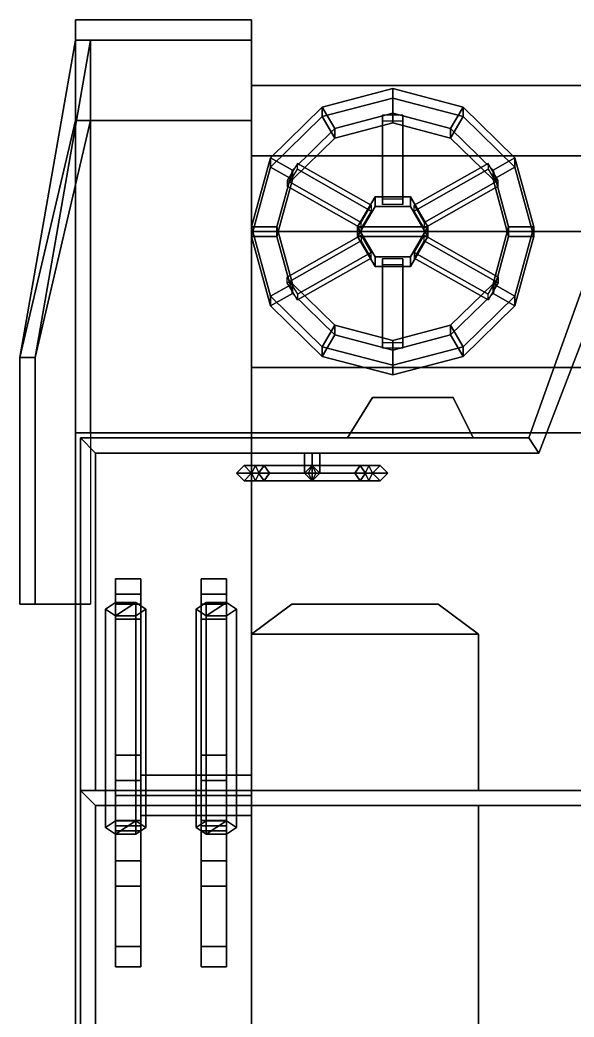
# Model space of a CAD drawing. Extents: x -1.1 to 1.1, y -2.12 to 1.84.
# Drawn here: x -1.1 to 0, y -0.14 to 1.84 of the extents above; entities that cross this region are included whole.
import ezdxf

# ---------------------------------------------------------------- set-up
doc = ezdxf.new("R2010")
doc.units = 0
doc.layers.get('0').update_dxf_attribs({"linetype": 'CONTINUOUS'})
doc.layers.add('SUSPENSION', color=5, linetype='CONTINUOUS')
doc.layers.add('WHEELS', color=2, linetype='CONTINUOUS')

msp = doc.modelspace()

# ---------------------------------------------------------------- linework, layer by layer
for points in [[(-0.99, 1.84, 0.68), (-0.99, 1.64, 0.87), (-0.64, 1.64, 0.87), (-0.64, 1.84, 0.68)], [(-0.99, 1.64, 0.84), (-0.99, 1.64, 0.87), (-0.99, 1.84, 0.68), (-0.99, 1.8, 0.66)], [(-0.99, 1.8, 0.66), (-0.99, 1.84, 0.68), (-0.64, 1.84, 0.68), (-0.64, 1.8, 0.66)], [(-0.64, 1.84, 0.68), (-0.64, 1.64, 0.87), (-0.64, 1.64, 0.84), (-0.64, 1.8, 0.66)], [(-1.1, 1.17, 0.45), (-1.1, 1.17, 0.45), (-0.99, 1.64, 0.84), (-0.99, 1.8, 0.66)], [(-0.96, 1.8, 0.66), (-1.07, 1.17, 0.45), (-1.1, 1.17, 0.45), (-0.99, 1.8, 0.66)], [(-0.96, 1.64, 0.84), (-1.07, 1.17, 0.45), (-1.07, 1.17, 0.45), (-0.96, 1.8, 0.66)], [(-0.64, 1.8, 0.66), (-0.64, 1.64, 0.84), (-0.96, 1.64, 0.84), (-0.96, 1.8, 0.66)], [(-0.64, 1.8, 0.66), (-0.64, 1.64, 0.84), (-0.64, 1.15, 0.75), (-0.64, 1.71, 0.66)], [(-0.64, 1.71, 0.66), (-0.64, 1.15, 0.75), (0.64, 1.15, 0.75), (0.64, 1.71, 0.66)], [(-0.64, 1.57, 0.37), (-0.64, -1.69, 0.84), (-0.64, 1.15, 0.75), (-0.64, 1.71, 0.66)], [(0.64, 1.71, 0.66), (0.64, 1.57, 0.37), (-0.64, 1.57, 0.37), (-0.64, 1.71, 0.66)], [(-1.1, 1.17, 0.45), (-1.1, 0.68, 0.45), (-0.99, 0.68, 0.84), (-0.99, 1.64, 0.84)], [(-0.96, 0.68, 0.84), (-1.07, 0.68, 0.45), (-1.07, 1.17, 0.45), (-0.96, 1.64, 0.84)], [(-0.99, -1.69, 0.84), (-0.99, -1.66, 0.87), (-0.99, 1.64, 0.87), (-0.99, 1.64, 0.84)], [(-0.99, 1.64, 0.87), (-0.99, 1.02, 0.87), (-0.64, 1.02, 0.87), (-0.64, 1.64, 0.87)], [(-0.64, 1.64, 0.84), (-0.64, 1.02, 0.84), (-0.96, 1.02, 0.84), (-0.96, 1.64, 0.84)], [(-0.64, 1.64, 0.87), (-0.64, 1.02, 0.87), (-0.64, 1.02, 0.84), (-0.64, 1.64, 0.84)], [(-0.64, 1.64, 0.84), (-0.64, 1.64, 0.84), (-0.64, 1.02, 0.84), (-0.64, 1.15, 0.75)], [(-0.64, 1.42, 0.29), (-0.64, -1.69, 0.29), (-0.64, -1.69, 0.84), (-0.64, 1.57, 0.37)], [(0.64, 1.57, 0.37), (0.64, 1.42, 0.29), (-0.64, 1.42, 0.29), (-0.64, 1.57, 0.37)], [(0.64, 1.42, 0.29), (0.64, -1.69, 0.29), (-0.64, -1.69, 0.29), (-0.64, 1.42, 0.29)], [(0.05, 1.4, 1.48), (0.05, 1.4, 0.71), (-0.09, 1.01, 0.76), (-0.09, 1.01, 1.33)], [(-0.09, 1.01, 1.33), (-0.07, 0.98, 1.33), (0.08, 1.37, 1.48), (0.05, 1.4, 1.48)], [(-0.07, 0.98, 1.33), (-0.07, 0.98, 0.76), (0.08, 1.37, 0.71), (0.08, 1.37, 1.48)], [(-1.07, 1.17, 0.45), (-1.07, 1.17, 0.45), (-1.1, 1.17, 0.45)], [(-1.07, 1.17, 0.45), (-1.07, 0.68, 0.45), (-1.1, 0.68, 0.45), (-1.1, 1.17, 0.45)], [(0.64, 1.02, 0.84), (0.64, 1.15, 0.75), (-0.64, 1.15, 0.75), (-0.64, 1.02, 0.84)], [(-0.64, 1.15, 0.75), (-0.64, -1.69, 0.84), (-0.64, 1.02, 0.84)], [(-0.45, 1.01, 1.12), (-0.2, 1.01, 1.12), (-0.24, 1.09, 1.12), (-0.4, 1.09, 1.12)], [(-0.4, 1.09, 0.79), (-0.45, 1.01, 0.84), (-0.45, 1.01, 1.12), (-0.4, 1.09, 1.12)], [(-0.4, 1.09, 1.12), (-0.24, 1.09, 1.12), (-0.24, 1.09, 0.79), (-0.4, 1.09, 0.79)], [(-0.24, 1.09, 1.12), (-0.2, 1.01, 1.12), (-0.2, 1.01, 0.84), (-0.24, 1.09, 0.79)], [(-0.99, 1.02, 0.87), (-0.99, -1.66, 0.87), (0.99, -1.66, 0.87), (0.99, 1.02, 0.87)], [(0.99, 1.02, 0.84), (0.99, -1.66, 0.84), (-0.99, -1.66, 0.84), (-0.99, 1.02, 0.84)], [(-0.98, 1.01, 1.33), (-0.98, 1.01, 0.87), (-0.98, 0.31, 0.87), (-0.98, 0.31, 1.33)], [(-0.98, 0.31, 1.33), (-0.95, 0.31, 1.33), (-0.95, 0.98, 1.33), (-0.98, 1.01, 1.33)], [(-0.09, 1.01, 1.33), (-0.09, 1.01, 0.87), (-0.98, 1.01, 0.87), (-0.98, 1.01, 1.33)], [(-0.07, 0.98, 1.33), (-0.09, 1.01, 1.33), (-0.98, 1.01, 1.33), (-0.95, 0.98, 1.33)], [(-0.64, 1.02, 0.84), (-0.64, 1.02, 0.87), (0.64, 1.02, 0.87), (0.64, 1.02, 0.84)], [(-0.95, 0.31, 1.33), (-0.95, 0.31, 0.87), (-0.95, 0.98, 0.87), (-0.95, 0.98, 1.33)], [(-0.95, 0.98, 1.33), (-0.95, 0.98, 0.87), (-0.07, 0.98, 0.87), (-0.07, 0.98, 1.33)], [(-0.52, 0.98, 1.195), (-0.535, 0.98, 1.18), (-0.535, 0.94, 1.18), (-0.52, 0.94, 1.195)], [(-0.535, 0.98, 1.18), (-0.52, 0.98, 1.165), (-0.52, 0.94, 1.165), (-0.535, 0.94, 1.18)], [(-0.505, 0.98, 1.18), (-0.52, 0.98, 1.195), (-0.52, 0.94, 1.195), (-0.505, 0.94, 1.18)], [(-0.52, 0.98, 1.165), (-0.505, 0.98, 1.18), (-0.505, 0.94, 1.18), (-0.52, 0.94, 1.165)], [(-0.6155, 0.955, 1.0845), (-0.6261, 0.94, 1.0739), (-0.67, 0.94, 1.18), (-0.655, 0.955, 1.18)], [(-0.655, 0.955, 1.18), (-0.67, 0.94, 1.18), (-0.6261, 0.94, 1.2861), (-0.6155, 0.955, 1.2755)], [(-0.6049, 0.94, 1.0951), (-0.6155, 0.955, 1.0845), (-0.655, 0.955, 1.18), (-0.64, 0.94, 1.18)], [(-0.64, 0.94, 1.18), (-0.655, 0.955, 1.18), (-0.6155, 0.955, 1.2755), (-0.6049, 0.94, 1.2649)], [(-0.5275, 0.94, 1.193), (-0.52, 0.955, 1.18), (-0.6326, 0.955, 1.115), (-0.6401, 0.94, 1.128)], [(-0.52, 0.955, 1.18), (-0.5125, 0.94, 1.167), (-0.6251, 0.94, 1.102), (-0.6326, 0.955, 1.115)], [(-0.52, 0.955, 1.045), (-0.52, 0.94, 1.03), (-0.6261, 0.94, 1.0739), (-0.6155, 0.955, 1.0845)], [(-0.6155, 0.955, 1.2755), (-0.6261, 0.94, 1.2861), (-0.52, 0.94, 1.33), (-0.52, 0.955, 1.315)], [(-0.52, 0.94, 1.06), (-0.52, 0.955, 1.045), (-0.6155, 0.955, 1.0845), (-0.6049, 0.94, 1.0951)], [(-0.6049, 0.94, 1.2649), (-0.6155, 0.955, 1.2755), (-0.52, 0.955, 1.315), (-0.52, 0.94, 1.3)], [(-0.52, 0.955, 1.18), (-0.535, 0.94, 1.18), (-0.535, 0.94, 1.31), (-0.52, 0.955, 1.31)], [(-0.5275, 0.94, 1.167), (-0.52, 0.955, 1.18), (-0.4074, 0.955, 1.115), (-0.4149, 0.94, 1.102)], [(-0.505, 0.94, 1.18), (-0.52, 0.955, 1.18), (-0.52, 0.955, 1.31), (-0.505, 0.94, 1.31)], [(-0.4351, 0.94, 1.0951), (-0.4245, 0.955, 1.0845), (-0.52, 0.955, 1.045), (-0.52, 0.94, 1.06)], [(-0.4245, 0.955, 1.0845), (-0.4139, 0.94, 1.0739), (-0.52, 0.94, 1.03), (-0.52, 0.955, 1.045)], [(-0.52, 0.94, 1.3), (-0.52, 0.955, 1.315), (-0.4245, 0.955, 1.2755), (-0.4351, 0.94, 1.2649)], [(-0.52, 0.955, 1.315), (-0.52, 0.94, 1.33), (-0.4139, 0.94, 1.2861), (-0.4245, 0.955, 1.2755)], [(-0.52, 0.955, 1.18), (-0.5125, 0.94, 1.193), (-0.3999, 0.94, 1.128), (-0.4074, 0.955, 1.115)], [(-0.4, 0.94, 1.18), (-0.385, 0.955, 1.18), (-0.4245, 0.955, 1.0845), (-0.4351, 0.94, 1.0951)], [(-0.4351, 0.94, 1.2649), (-0.4245, 0.955, 1.2755), (-0.385, 0.955, 1.18), (-0.4, 0.94, 1.18)], [(-0.385, 0.955, 1.18), (-0.37, 0.94, 1.18), (-0.4139, 0.94, 1.0739), (-0.4245, 0.955, 1.0845)], [(-0.4245, 0.955, 1.2755), (-0.4139, 0.94, 1.2861), (-0.37, 0.94, 1.18), (-0.385, 0.955, 1.18)], [(-0.6261, 0.94, 1.0739), (-0.6155, 0.925, 1.0845), (-0.655, 0.925, 1.18), (-0.67, 0.94, 1.18)], [(-0.67, 0.94, 1.18), (-0.655, 0.925, 1.18), (-0.6155, 0.925, 1.2755), (-0.6261, 0.94, 1.2861)], [(-0.6155, 0.925, 1.0845), (-0.6049, 0.94, 1.0951), (-0.64, 0.94, 1.18), (-0.655, 0.925, 1.18)], [(-0.655, 0.925, 1.18), (-0.64, 0.94, 1.18), (-0.6049, 0.94, 1.2649), (-0.6155, 0.925, 1.2755)], [(-0.52, 0.925, 1.18), (-0.5275, 0.94, 1.193), (-0.6401, 0.94, 1.128), (-0.6326, 0.925, 1.115)], [(-0.5125, 0.94, 1.167), (-0.52, 0.925, 1.18), (-0.6326, 0.925, 1.115), (-0.6251, 0.94, 1.102)], [(-0.52, 0.94, 1.03), (-0.52, 0.925, 1.045), (-0.6155, 0.925, 1.0845), (-0.6261, 0.94, 1.0739)], [(-0.6261, 0.94, 1.2861), (-0.6155, 0.925, 1.2755), (-0.52, 0.925, 1.315), (-0.52, 0.94, 1.33)], [(-0.52, 0.925, 1.045), (-0.52, 0.94, 1.06), (-0.6049, 0.94, 1.0951), (-0.6155, 0.925, 1.0845)], [(-0.6155, 0.925, 1.2755), (-0.6049, 0.94, 1.2649), (-0.52, 0.94, 1.3), (-0.52, 0.925, 1.315)], [(-0.535, 0.94, 1.18), (-0.52, 0.925, 1.18), (-0.52, 0.925, 1.31), (-0.535, 0.94, 1.31)], [(-0.52, 0.925, 1.18), (-0.5275, 0.94, 1.167), (-0.4149, 0.94, 1.102), (-0.4074, 0.925, 1.115)], [(-0.52, 0.925, 1.18), (-0.505, 0.94, 1.18), (-0.505, 0.94, 1.31), (-0.52, 0.925, 1.31)], [(-0.4139, 0.94, 1.0739), (-0.4245, 0.925, 1.0845), (-0.52, 0.925, 1.045), (-0.52, 0.94, 1.03)], [(-0.4245, 0.925, 1.0845), (-0.4351, 0.94, 1.0951), (-0.52, 0.94, 1.06), (-0.52, 0.925, 1.045)], [(-0.52, 0.94, 1.33), (-0.52, 0.925, 1.315), (-0.4245, 0.925, 1.2755), (-0.4139, 0.94, 1.2861)], [(-0.52, 0.925, 1.315), (-0.52, 0.94, 1.3), (-0.4351, 0.94, 1.2649), (-0.4245, 0.925, 1.2755)], [(-0.5125, 0.94, 1.193), (-0.52, 0.925, 1.18), (-0.4074, 0.925, 1.115), (-0.3999, 0.94, 1.128)], [(-0.385, 0.925, 1.18), (-0.4, 0.94, 1.18), (-0.4351, 0.94, 1.0951), (-0.4245, 0.925, 1.0845)], [(-0.4245, 0.925, 1.2755), (-0.4351, 0.94, 1.2649), (-0.4, 0.94, 1.18), (-0.385, 0.925, 1.18)], [(-0.37, 0.94, 1.18), (-0.385, 0.925, 1.18), (-0.4245, 0.925, 1.0845), (-0.4139, 0.94, 1.0739)], [(-0.4139, 0.94, 1.2861), (-0.4245, 0.925, 1.2755), (-0.385, 0.925, 1.18), (-0.37, 0.94, 1.18)], [(-0.99, 0.68, 0.84), (-1.1, 0.68, 0.45), (-1.07, 0.68, 0.45), (-0.96, 0.68, 0.84)], [(-0.64, 0.62, 0.97), (-0.19, 0.62, 0.97), (-0.27, 0.68, 0.97), (-0.56, 0.68, 0.97)], [(-0.56, 0.68, 0.87), (-0.64, 0.62, 0.87), (-0.64, 0.62, 0.97), (-0.56, 0.68, 0.97)], [(-0.56, 0.68, 0.97), (-0.27, 0.68, 0.97), (-0.27, 0.68, 0.87), (-0.56, 0.68, 0.87)], [(-0.27, 0.68, 0.97), (-0.19, 0.62, 0.97), (-0.19, 0.62, 0.87), (-0.27, 0.68, 0.87)], [(-0.64, 0.31, 0.97), (-0.19, 0.31, 0.97), (-0.19, 0.62, 0.97), (-0.64, 0.62, 0.97)], [(-0.64, 0.62, 0.87), (-0.64, 0.31, 0.87), (-0.64, 0.31, 0.97), (-0.64, 0.62, 0.97)], [(-0.19, 0.62, 0.97), (-0.19, 0.31, 0.97), (-0.19, 0.31, 0.87), (-0.19, 0.62, 0.87)], [(-0.98, 0.31, 1.49), (-0.95, 0.28, 1.49), (0.95, 0.28, 1.49), (0.98, 0.31, 1.49)], [(0.98, 0.31, 1.49), (0.98, 0.31, 0.87), (-0.98, 0.31, 0.87), (-0.98, 0.31, 1.49)], [(-0.98, 0.31, 1.49), (-0.98, 0.31, 0.87), (-0.98, -1.21, 0.87), (-0.98, -1.21, 1.49)], [(-0.98, -1.21, 1.49), (-0.95, -1.18, 1.49), (-0.95, 0.28, 1.49), (-0.98, 0.31, 1.49)], [(-0.95, 0.28, 1.49), (-0.95, 0.28, 0.87), (0.95, 0.28, 0.87), (0.95, 0.28, 1.49)], [(-0.95, -1.18, 1.49), (-0.95, -1.18, 0.87), (-0.95, 0.28, 0.87), (-0.95, 0.28, 1.49)], [(-0.64, -1.18, 0.97), (-0.19, -1.18, 0.97), (-0.19, 0.28, 0.97), (-0.64, 0.28, 0.97)], [(-0.19, 0.28, 0.97), (-0.19, -1.18, 0.97), (-0.19, -1.18, 0.87), (-0.19, 0.28, 0.87)]]:
    msp.add_3dface(points)
at = {"layer": 'SUSPENSION'}
for points in [[(-0.86, 0.68, 0.42), (-0.86, 0.73, 0.36), (-0.91, 0.73, 0.36), (-0.91, 0.68, 0.42)], [(-0.86, 0.73, 0.36), (-0.86, 0.7, 0.28), (-0.91, 0.7, 0.28), (-0.91, 0.73, 0.36)], [(-0.91, 0.73, 0.36), (-0.91, 0.7, 0.28), (-0.91, 0.65, 0.35), (-0.91, 0.68, 0.42)], [(-0.86, 0.65, 0.35), (-0.86, 0.7, 0.28), (-0.86, 0.73, 0.36), (-0.86, 0.68, 0.42)], [(-0.69, 0.68, 0.42), (-0.69, 0.73, 0.36), (-0.74, 0.73, 0.36), (-0.74, 0.68, 0.42)], [(-0.69, 0.73, 0.36), (-0.69, 0.7, 0.28), (-0.74, 0.7, 0.28), (-0.74, 0.73, 0.36)], [(-0.74, 0.73, 0.36), (-0.74, 0.7, 0.28), (-0.74, 0.65, 0.35), (-0.74, 0.68, 0.42)], [(-0.69, 0.65, 0.35), (-0.69, 0.7, 0.28), (-0.69, 0.73, 0.36), (-0.69, 0.68, 0.42)], [(-0.91, 0.7, 0.28), (-0.91, 0.33, 0.28), (-0.91, 0.38, 0.35), (-0.91, 0.65, 0.35)], [(-0.86, 0.7, 0.28), (-0.86, 0.33, 0.28), (-0.91, 0.33, 0.28), (-0.91, 0.7, 0.28)], [(-0.86, 0.38, 0.35), (-0.86, 0.33, 0.28), (-0.86, 0.7, 0.28), (-0.86, 0.65, 0.35)], [(-0.74, 0.7, 0.28), (-0.74, 0.33, 0.28), (-0.74, 0.38, 0.35), (-0.74, 0.65, 0.35)], [(-0.69, 0.7, 0.28), (-0.69, 0.33, 0.28), (-0.74, 0.33, 0.28), (-0.74, 0.7, 0.28)], [(-0.69, 0.38, 0.35), (-0.69, 0.33, 0.28), (-0.69, 0.7, 0.28), (-0.69, 0.65, 0.35)], [(-0.91, 0.6834, 0.422), (-0.93, 0.67, 0.39), (-0.93, 0.2364, 0.5714), (-0.91, 0.2498, 0.6033)], [(-0.87, 0.6834, 0.422), (-0.91, 0.6566, 0.358), (-0.93, 0.67, 0.39), (-0.91, 0.6834, 0.422)], [(-0.87, 0.6834, 0.422), (-0.91, 0.6834, 0.422), (-0.91, 0.2498, 0.6033), (-0.87, 0.2498, 0.6033)], [(-0.85, 0.67, 0.39), (-0.87, 0.6566, 0.358), (-0.91, 0.6566, 0.358), (-0.87, 0.6834, 0.422)], [(-0.91, 0.68, 0.42), (-0.91, 0.65, 0.35), (-0.86, 0.65, 0.35), (-0.86, 0.68, 0.42)], [(-0.85, 0.67, 0.39), (-0.87, 0.6834, 0.422), (-0.87, 0.2498, 0.6033), (-0.85, 0.2364, 0.5714)], [(-0.73, 0.6834, 0.422), (-0.75, 0.67, 0.39), (-0.75, 0.2364, 0.5714), (-0.73, 0.2498, 0.6033)], [(-0.69, 0.6834, 0.422), (-0.73, 0.6566, 0.358), (-0.75, 0.67, 0.39), (-0.73, 0.6834, 0.422)], [(-0.74, 0.68, 0.42), (-0.74, 0.65, 0.35), (-0.69, 0.65, 0.35), (-0.69, 0.68, 0.42)], [(-0.69, 0.6834, 0.422), (-0.73, 0.6834, 0.422), (-0.73, 0.2498, 0.6033), (-0.69, 0.2498, 0.6033)], [(-0.67, 0.67, 0.39), (-0.69, 0.6566, 0.358), (-0.73, 0.6566, 0.358), (-0.69, 0.6834, 0.422)], [(-0.67, 0.67, 0.39), (-0.69, 0.6834, 0.422), (-0.69, 0.2498, 0.6033), (-0.67, 0.2364, 0.5714)], [(-0.93, 0.67, 0.39), (-0.91, 0.6566, 0.358), (-0.91, 0.223, 0.5394), (-0.93, 0.2364, 0.5714)], [(-0.91, 0.6566, 0.358), (-0.87, 0.6566, 0.358), (-0.87, 0.223, 0.5394), (-0.91, 0.223, 0.5394)], [(-0.87, 0.6566, 0.358), (-0.85, 0.67, 0.39), (-0.85, 0.2364, 0.5714), (-0.87, 0.223, 0.5394)], [(-0.75, 0.67, 0.39), (-0.73, 0.6566, 0.358), (-0.73, 0.223, 0.5394), (-0.75, 0.2364, 0.5714)], [(-0.73, 0.6566, 0.358), (-0.69, 0.6566, 0.358), (-0.69, 0.223, 0.5394), (-0.73, 0.223, 0.5394)], [(-0.69, 0.6566, 0.358), (-0.67, 0.67, 0.39), (-0.67, 0.2364, 0.5714), (-0.69, 0.223, 0.5394)], [(-0.91, 0.65, 0.35), (-0.91, 0.38, 0.35), (-0.86, 0.38, 0.35), (-0.86, 0.65, 0.35)], [(-0.74, 0.65, 0.35), (-0.74, 0.38, 0.35), (-0.69, 0.38, 0.35), (-0.69, 0.65, 0.35)], [(-0.86, 0.24, 0.51), (-0.86, 0.38, 0.35), (-0.91, 0.38, 0.35), (-0.91, 0.24, 0.51)], [(-0.91, 0.38, 0.35), (-0.91, 0.33, 0.28), (-0.91, 0.17, 0.43), (-0.91, 0.24, 0.51)], [(-0.86, 0.17, 0.43), (-0.86, 0.33, 0.28), (-0.86, 0.38, 0.35), (-0.86, 0.24, 0.51)], [(-0.69, 0.24, 0.51), (-0.69, 0.38, 0.35), (-0.74, 0.38, 0.35), (-0.74, 0.24, 0.51)], [(-0.74, 0.38, 0.35), (-0.74, 0.33, 0.28), (-0.74, 0.17, 0.43), (-0.74, 0.24, 0.51)], [(-0.69, 0.17, 0.43), (-0.69, 0.33, 0.28), (-0.69, 0.38, 0.35), (-0.69, 0.24, 0.51)], [(-0.64, 0.34, 0.37), (-0.64, 0.3, 0.33), (-0.86, 0.3, 0.33), (-0.86, 0.34, 0.37)], [(-0.64, 0.3, 0.41), (-0.64, 0.34, 0.37), (-0.86, 0.34, 0.37), (-0.86, 0.3, 0.41)], [(-0.91, 0.17, 0.43), (-0.91, 0.33, 0.28), (-0.86, 0.33, 0.28), (-0.86, 0.17, 0.43)], [(-0.74, 0.17, 0.43), (-0.74, 0.33, 0.28), (-0.69, 0.33, 0.28), (-0.69, 0.17, 0.43)], [(-0.91, 0.3, 0.61), (-0.91, 0.17, 0.61), (-0.91, 0.25, 0.71), (-0.91, 0.3, 0.64)], [(-0.91, 0.3, 0.64), (-0.91, 0.25, 0.71), (-0.86, 0.25, 0.71), (-0.86, 0.3, 0.64)], [(-0.86, 0.3, 0.61), (-0.86, 0.17, 0.61), (-0.91, 0.17, 0.61), (-0.91, 0.3, 0.61)], [(-0.86, 0.3, 0.64), (-0.86, 0.3, 0.61), (-0.91, 0.3, 0.61), (-0.91, 0.3, 0.64)], [(-0.64, 0.3, 0.33), (-0.64, 0.26, 0.37), (-0.86, 0.26, 0.37), (-0.86, 0.3, 0.33)], [(-0.64, 0.26, 0.37), (-0.64, 0.3, 0.41), (-0.86, 0.3, 0.41), (-0.86, 0.26, 0.37)], [(-0.86, 0.25, 0.71), (-0.86, 0.17, 0.61), (-0.86, 0.3, 0.61), (-0.86, 0.3, 0.64)], [(-0.74, 0.3, 0.61), (-0.74, 0.17, 0.61), (-0.74, 0.25, 0.71), (-0.74, 0.3, 0.64)], [(-0.74, 0.3, 0.64), (-0.74, 0.25, 0.71), (-0.69, 0.25, 0.71), (-0.69, 0.3, 0.64)], [(-0.69, 0.3, 0.61), (-0.69, 0.17, 0.61), (-0.74, 0.17, 0.61), (-0.74, 0.3, 0.61)], [(-0.69, 0.3, 0.64), (-0.69, 0.3, 0.61), (-0.74, 0.3, 0.61), (-0.74, 0.3, 0.64)], [(-0.69, 0.25, 0.71), (-0.69, 0.17, 0.61), (-0.69, 0.3, 0.61), (-0.69, 0.3, 0.64)], [(-0.91, 0.2498, 0.6033), (-0.93, 0.2364, 0.5714), (-0.91, 0.223, 0.5394), (-0.87, 0.2498, 0.6033)], [(-0.91, 0.25, 0.71), (-0.91, 0.17, 0.61), (-0.86, 0.17, 0.61), (-0.86, 0.25, 0.71)], [(-0.87, 0.2498, 0.6033), (-0.91, 0.223, 0.5394), (-0.87, 0.223, 0.5394), (-0.85, 0.2364, 0.5714)], [(-0.91, 0.24, 0.51), (-0.91, 0.17, 0.43), (-0.91, 0.12, 0.49), (-0.91, 0.23, 0.6)], [(-0.86, 0.23, 0.6), (-0.86, 0.24, 0.51), (-0.91, 0.24, 0.51), (-0.91, 0.23, 0.6)], [(-0.86, 0.12, 0.49), (-0.86, 0.17, 0.43), (-0.86, 0.24, 0.51), (-0.86, 0.23, 0.6)], [(-0.73, 0.2498, 0.6033), (-0.75, 0.2364, 0.5714), (-0.73, 0.223, 0.5394), (-0.69, 0.2498, 0.6033)], [(-0.74, 0.25, 0.71), (-0.74, 0.17, 0.61), (-0.69, 0.17, 0.61), (-0.69, 0.25, 0.71)], [(-0.74, 0.24, 0.51), (-0.74, 0.17, 0.43), (-0.74, 0.12, 0.49), (-0.74, 0.23, 0.6)], [(-0.69, 0.23, 0.6), (-0.69, 0.24, 0.51), (-0.74, 0.24, 0.51), (-0.74, 0.23, 0.6)], [(-0.69, 0.2498, 0.6033), (-0.73, 0.223, 0.5394), (-0.69, 0.223, 0.5394), (-0.67, 0.2364, 0.5714)], [(-0.69, 0.12, 0.49), (-0.69, 0.17, 0.43), (-0.69, 0.24, 0.51), (-0.69, 0.23, 0.6)], [(-0.91, 0.23, 0.6), (-0.91, 0.12, 0.49), (-0.86, 0.12, 0.49), (-0.86, 0.23, 0.6)], [(-0.74, 0.23, 0.6), (-0.74, 0.12, 0.49), (-0.69, 0.12, 0.49), (-0.69, 0.23, 0.6)], [(-0.91, 0.17, 0.43), (-0.91, 0, 0.29), (-0.91, -0.04, 0.33), (-0.91, 0.12, 0.49)], [(-0.86, 0.17, 0.43), (-0.86, 0, 0.29), (-0.91, 0, 0.29), (-0.91, 0.17, 0.43)], [(-0.86, -0.04, 0.33), (-0.86, 0, 0.29), (-0.86, 0.17, 0.43), (-0.86, 0.12, 0.49)], [(-0.74, 0.17, 0.43), (-0.74, 0, 0.29), (-0.74, -0.04, 0.33), (-0.74, 0.12, 0.49)], [(-0.69, 0.17, 0.43), (-0.69, 0, 0.29), (-0.74, 0, 0.29), (-0.74, 0.17, 0.43)], [(-0.69, -0.04, 0.33), (-0.69, 0, 0.29), (-0.69, 0.17, 0.43), (-0.69, 0.12, 0.49)], [(-0.91, 0.12, 0.49), (-0.91, -0.04, 0.33), (-0.86, -0.04, 0.33), (-0.86, 0.12, 0.49)], [(-0.74, 0.12, 0.49), (-0.74, -0.04, 0.33), (-0.69, -0.04, 0.33), (-0.69, 0.12, 0.49)], [(-0.91, -0.04, 0.33), (-0.91, 0, 0.29), (-0.86, 0, 0.29), (-0.86, -0.04, 0.33)], [(-0.74, -0.04, 0.33), (-0.74, 0, 0.29), (-0.69, 0, 0.29), (-0.69, -0.04, 0.33)]]:
    msp.add_3dface(points, dxfattribs=at)
at = {"layer": 'WHEELS'}
for points in [[(-0.5, 1.6671, 0.7719), (-0.36, 1.7039, 0.7647), (-0.36, 1.6849, 0.6666), (-0.5, 1.648, 0.6737)], [(-0.475, 1.6246, 0.7802), (-0.36, 1.6549, 0.7743), (-0.36, 1.7039, 0.7647), (-0.5, 1.6671, 0.7719)], [(-0.36, 1.7039, 0.7647), (-0.22, 1.6671, 0.7719), (-0.22, 1.648, 0.6737), (-0.36, 1.6849, 0.6666)], [(-0.36, 1.6549, 0.7743), (-0.245, 1.6246, 0.7802), (-0.22, 1.6671, 0.7719), (-0.36, 1.7039, 0.7647)], [(-0.5, 1.648, 0.6737), (-0.36, 1.6849, 0.6666), (-0.36, 1.6358, 0.6761), (-0.475, 1.6055, 0.682)], [(-0.36, 1.6849, 0.6666), (-0.22, 1.648, 0.6737), (-0.245, 1.6055, 0.682), (-0.36, 1.6358, 0.6761)], [(-0.6025, 1.5665, 0.7914), (-0.5, 1.6671, 0.7719), (-0.5, 1.648, 0.6737), (-0.6025, 1.5474, 0.6933)], [(-0.5592, 1.542, 0.7962), (-0.475, 1.6246, 0.7802), (-0.5, 1.6671, 0.7719), (-0.6025, 1.5665, 0.7914)], [(-0.245, 1.6246, 0.7802), (-0.1608, 1.542, 0.7962), (-0.1175, 1.5665, 0.7914), (-0.22, 1.6671, 0.7719)], [(-0.22, 1.6671, 0.7719), (-0.1175, 1.5665, 0.7914), (-0.1175, 1.5474, 0.6933), (-0.22, 1.648, 0.6737)], [(-0.6025, 1.5474, 0.6933), (-0.5, 1.648, 0.6737), (-0.475, 1.6055, 0.682), (-0.5592, 1.5229, 0.6981)], [(-0.36, 1.6549, 0.7743), (-0.475, 1.6246, 0.7802), (-0.475, 1.6055, 0.682), (-0.36, 1.6358, 0.6761)], [(-0.38, 1.6396, 0.6957), (-0.38, 1.4733, 0.7281), (-0.38, 1.4848, 0.787), (-0.38, 1.651, 0.7546)], [(-0.38, 1.651, 0.7546), (-0.38, 1.4848, 0.787), (-0.34, 1.4848, 0.787), (-0.34, 1.651, 0.7546)], [(-0.245, 1.6246, 0.7802), (-0.36, 1.6549, 0.7743), (-0.36, 1.6358, 0.6761), (-0.245, 1.6055, 0.682)], [(-0.34, 1.651, 0.7546), (-0.34, 1.4848, 0.787), (-0.34, 1.4733, 0.7281), (-0.34, 1.6396, 0.6957)], [(-0.22, 1.648, 0.6737), (-0.1175, 1.5474, 0.6933), (-0.1608, 1.5229, 0.6981), (-0.245, 1.6055, 0.682)], [(-0.475, 1.6246, 0.7802), (-0.5592, 1.542, 0.7962), (-0.5592, 1.5229, 0.6981), (-0.475, 1.6055, 0.682)], [(-0.34, 1.4733, 0.7281), (-0.38, 1.4733, 0.7281), (-0.38, 1.6396, 0.6957), (-0.34, 1.6396, 0.6957)], [(-0.1608, 1.542, 0.7962), (-0.245, 1.6246, 0.7802), (-0.245, 1.6055, 0.682), (-0.1608, 1.5229, 0.6981)], [(-0.64, 1.4291, 0.8182), (-0.6025, 1.5665, 0.7914), (-0.6025, 1.5474, 0.6933), (-0.64, 1.41, 0.72)], [(-0.59, 1.4291, 0.8182), (-0.5592, 1.542, 0.7962), (-0.6025, 1.5665, 0.7914), (-0.64, 1.4291, 0.8182)], [(-0.1608, 1.542, 0.7962), (-0.13, 1.4291, 0.8182), (-0.08, 1.4291, 0.8182), (-0.1175, 1.5665, 0.7914)], [(-0.1175, 1.5665, 0.7914), (-0.08, 1.4291, 0.8182), (-0.08, 1.41, 0.72), (-0.1175, 1.5474, 0.6933)], [(-0.64, 1.41, 0.72), (-0.6025, 1.5474, 0.6933), (-0.5592, 1.5229, 0.6981), (-0.59, 1.41, 0.72)], [(-0.5692, 1.5211, 0.7799), (-0.4225, 1.438, 0.7961), (-0.4025, 1.472, 0.7894), (-0.5492, 1.5552, 0.7733)], [(-0.5492, 1.5552, 0.7733), (-0.4025, 1.472, 0.7894), (-0.4025, 1.4606, 0.7305), (-0.5492, 1.5437, 0.7144)], [(-0.1708, 1.5437, 0.7144), (-0.3175, 1.4606, 0.7305), (-0.3175, 1.472, 0.7894), (-0.1708, 1.5552, 0.7733)], [(-0.1708, 1.5552, 0.7733), (-0.3175, 1.472, 0.7894), (-0.2975, 1.438, 0.7961), (-0.1508, 1.5211, 0.7799)], [(-0.1175, 1.5474, 0.6933), (-0.08, 1.41, 0.72), (-0.13, 1.41, 0.72), (-0.1608, 1.5229, 0.6981)], [(-0.5592, 1.542, 0.7962), (-0.59, 1.4291, 0.8182), (-0.59, 1.41, 0.72), (-0.5592, 1.5229, 0.6981)], [(-0.4025, 1.4606, 0.7305), (-0.4225, 1.4266, 0.7372), (-0.5692, 1.5097, 0.721), (-0.5492, 1.5437, 0.7144)], [(-0.2975, 1.4266, 0.7372), (-0.3175, 1.4606, 0.7305), (-0.1708, 1.5437, 0.7144), (-0.1508, 1.5097, 0.721)], [(-0.13, 1.4291, 0.8182), (-0.1608, 1.542, 0.7962), (-0.1608, 1.5229, 0.6981), (-0.13, 1.41, 0.72)], [(-0.5692, 1.5097, 0.721), (-0.4225, 1.4266, 0.7372), (-0.4225, 1.438, 0.7961), (-0.5692, 1.5211, 0.7799)], [(-0.1508, 1.5211, 0.7799), (-0.2975, 1.438, 0.7961), (-0.2975, 1.4266, 0.7372), (-0.1508, 1.5097, 0.721)], [(-0.43, 1.4291, 0.8182), (-0.395, 1.4886, 0.8066), (-0.395, 1.4695, 0.7084), (-0.43, 1.41, 0.72)], [(-0.325, 1.4886, 0.8066), (-0.395, 1.4886, 0.8066), (-0.43, 1.4291, 0.8182), (-0.29, 1.4291, 0.8182)], [(-0.395, 1.4886, 0.8066), (-0.325, 1.4886, 0.8066), (-0.325, 1.4695, 0.7084), (-0.395, 1.4695, 0.7084)], [(-0.325, 1.4886, 0.8066), (-0.29, 1.4291, 0.8182), (-0.29, 1.41, 0.72), (-0.325, 1.4695, 0.7084)], [(-0.29, 1.41, 0.72), (-0.43, 1.41, 0.72), (-0.395, 1.4695, 0.7084), (-0.325, 1.4695, 0.7084)], [(-0.6025, 1.2917, 0.8449), (-0.64, 1.4291, 0.8182), (-0.64, 1.41, 0.72), (-0.6025, 1.2726, 0.7467)], [(-0.5592, 1.3162, 0.8401), (-0.59, 1.4291, 0.8182), (-0.64, 1.4291, 0.8182), (-0.6025, 1.2917, 0.8449)], [(-0.59, 1.4291, 0.8182), (-0.5592, 1.3162, 0.8401), (-0.5592, 1.2971, 0.7419), (-0.59, 1.41, 0.72)], [(-0.395, 1.3696, 0.8297), (-0.43, 1.4291, 0.8182), (-0.43, 1.41, 0.72), (-0.395, 1.3505, 0.7316)], [(-0.29, 1.4291, 0.8182), (-0.43, 1.4291, 0.8182), (-0.395, 1.3696, 0.8297), (-0.325, 1.3696, 0.8297)], [(-0.29, 1.4291, 0.8182), (-0.325, 1.3696, 0.8297), (-0.325, 1.3505, 0.7316), (-0.29, 1.41, 0.72)], [(-0.13, 1.4291, 0.8182), (-0.1608, 1.3162, 0.8401), (-0.1175, 1.2917, 0.8449), (-0.08, 1.4291, 0.8182)], [(-0.1608, 1.3162, 0.8401), (-0.13, 1.4291, 0.8182), (-0.13, 1.41, 0.72), (-0.1608, 1.2971, 0.7419)], [(-0.08, 1.4291, 0.8182), (-0.1175, 1.2917, 0.8449), (-0.1175, 1.2726, 0.7467), (-0.08, 1.41, 0.72)], [(-0.6025, 1.2726, 0.7467), (-0.64, 1.41, 0.72), (-0.59, 1.41, 0.72), (-0.5592, 1.2971, 0.7419)], [(-0.5492, 1.2954, 0.8238), (-0.4025, 1.3785, 0.8076), (-0.4225, 1.4125, 0.801), (-0.5692, 1.3294, 0.8172)], [(-0.5692, 1.3294, 0.8172), (-0.4225, 1.4125, 0.801), (-0.4225, 1.4011, 0.7421), (-0.5692, 1.3179, 0.7583)], [(-0.325, 1.3505, 0.7316), (-0.395, 1.3505, 0.7316), (-0.43, 1.41, 0.72), (-0.29, 1.41, 0.72)], [(-0.1508, 1.3294, 0.8172), (-0.2975, 1.4125, 0.801), (-0.3175, 1.3785, 0.8076), (-0.1708, 1.2954, 0.8238)], [(-0.1508, 1.3179, 0.7583), (-0.2975, 1.4011, 0.7421), (-0.2975, 1.4125, 0.801), (-0.1508, 1.3294, 0.8172)], [(-0.08, 1.41, 0.72), (-0.1175, 1.2726, 0.7467), (-0.1608, 1.2971, 0.7419), (-0.13, 1.41, 0.72)], [(-0.4225, 1.4011, 0.7421), (-0.4025, 1.3671, 0.7487), (-0.5492, 1.2839, 0.7649), (-0.5692, 1.3179, 0.7583)], [(-0.3175, 1.3671, 0.7487), (-0.2975, 1.4011, 0.7421), (-0.1508, 1.3179, 0.7583), (-0.1708, 1.2839, 0.7649)], [(-0.5492, 1.2839, 0.7649), (-0.4025, 1.3671, 0.7487), (-0.4025, 1.3785, 0.8076), (-0.5492, 1.2954, 0.8238)], [(-0.325, 1.3696, 0.8297), (-0.395, 1.3696, 0.8297), (-0.395, 1.3505, 0.7316), (-0.325, 1.3505, 0.7316)], [(-0.1708, 1.2954, 0.8238), (-0.3175, 1.3785, 0.8076), (-0.3175, 1.3671, 0.7487), (-0.1708, 1.2839, 0.7649)], [(-0.34, 1.1995, 0.8424), (-0.34, 1.3658, 0.8101), (-0.38, 1.3658, 0.8101), (-0.38, 1.1995, 0.8424)], [(-0.38, 1.1995, 0.8424), (-0.38, 1.3658, 0.8101), (-0.38, 1.3543, 0.7512), (-0.38, 1.188, 0.7835)], [(-0.38, 1.3543, 0.7512), (-0.34, 1.3543, 0.7512), (-0.34, 1.188, 0.7835), (-0.38, 1.188, 0.7835)], [(-0.34, 1.188, 0.7835), (-0.34, 1.3543, 0.7512), (-0.34, 1.3658, 0.8101), (-0.34, 1.1995, 0.8424)], [(-0.475, 1.2336, 0.8562), (-0.5592, 1.3162, 0.8401), (-0.6025, 1.2917, 0.8449), (-0.5, 1.191, 0.8644)], [(-0.5592, 1.3162, 0.8401), (-0.475, 1.2336, 0.8562), (-0.475, 1.2145, 0.758), (-0.5592, 1.2971, 0.7419)], [(-0.1608, 1.3162, 0.8401), (-0.245, 1.2336, 0.8562), (-0.22, 1.191, 0.8644), (-0.1175, 1.2917, 0.8449)], [(-0.245, 1.2336, 0.8562), (-0.1608, 1.3162, 0.8401), (-0.1608, 1.2971, 0.7419), (-0.245, 1.2145, 0.758)], [(-0.5, 1.172, 0.7663), (-0.6025, 1.2726, 0.7467), (-0.5592, 1.2971, 0.7419), (-0.475, 1.2145, 0.758)], [(-0.5, 1.191, 0.8644), (-0.6025, 1.2917, 0.8449), (-0.6025, 1.2726, 0.7467), (-0.5, 1.172, 0.7663)], [(-0.1175, 1.2726, 0.7467), (-0.22, 1.172, 0.7663), (-0.245, 1.2145, 0.758), (-0.1608, 1.2971, 0.7419)], [(-0.1175, 1.2917, 0.8449), (-0.22, 1.191, 0.8644), (-0.22, 1.172, 0.7663), (-0.1175, 1.2726, 0.7467)], [(-0.36, 1.2033, 0.862), (-0.475, 1.2336, 0.8562), (-0.5, 1.191, 0.8644), (-0.36, 1.1542, 0.8716)], [(-0.475, 1.2336, 0.8562), (-0.36, 1.2033, 0.862), (-0.36, 1.1842, 0.7639), (-0.475, 1.2145, 0.758)], [(-0.245, 1.2336, 0.8562), (-0.36, 1.2033, 0.862), (-0.36, 1.1542, 0.8716), (-0.22, 1.191, 0.8644)], [(-0.36, 1.2033, 0.862), (-0.245, 1.2336, 0.8562), (-0.245, 1.2145, 0.758), (-0.36, 1.1842, 0.7639)], [(-0.36, 1.1351, 0.7734), (-0.5, 1.172, 0.7663), (-0.475, 1.2145, 0.758), (-0.36, 1.1842, 0.7639)], [(-0.22, 1.172, 0.7663), (-0.36, 1.1351, 0.7734), (-0.36, 1.1842, 0.7639), (-0.245, 1.2145, 0.758)], [(-0.36, 1.1542, 0.8716), (-0.5, 1.191, 0.8644), (-0.5, 1.172, 0.7663), (-0.36, 1.1351, 0.7734)], [(-0.22, 1.191, 0.8644), (-0.36, 1.1542, 0.8716), (-0.36, 1.1351, 0.7734), (-0.22, 1.172, 0.7663)]]:
    msp.add_3dface(points, dxfattribs=at)

doc.saveas('drawing.dxf')
